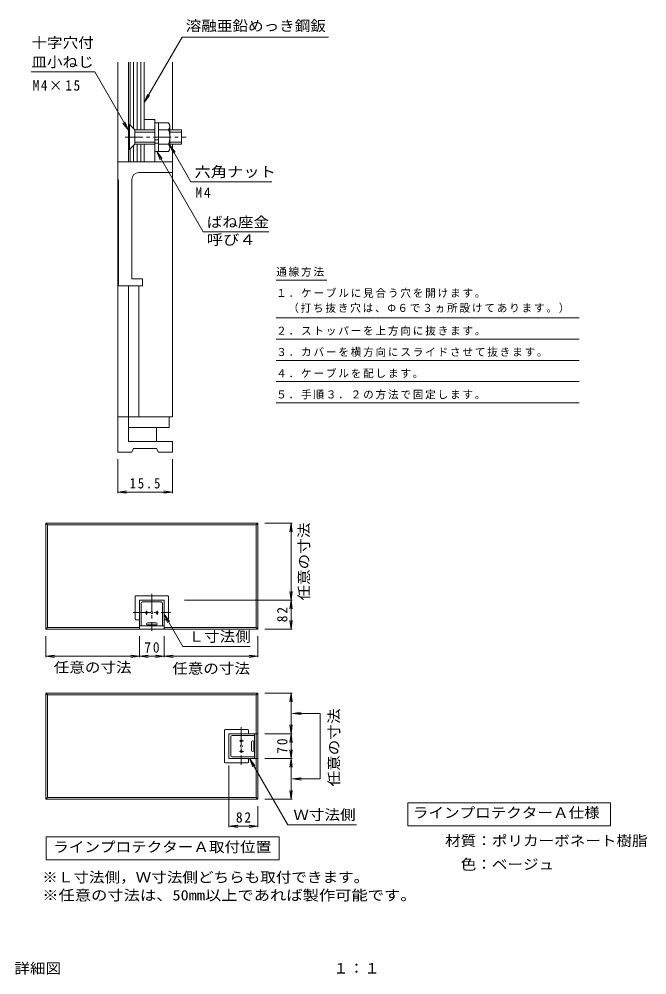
# Model space of a CAD drawing. Units: millimetres on the paper, with parts at other scales. Extents: x -175 to 179, y -135 to 135.
# Drawn here: x 1.8 to 179.2, y -134.8 to 135.1 of the extents above; entities that cross this region are included whole.
import ezdxf
from ezdxf.enums import TextEntityAlignment as Align

# ---------------------------------------------------------------- set-up
doc = ezdxf.new("R2010")
doc.units = ezdxf.units.MM
doc.linetypes.add('CHAIN1', pattern=[8, 5, -1, 1, -1])
for name, color, linetype, lineweight in [('0-0_通り芯', 3, 'Continuous', 9), ('0-1_躯体', 2, 'Continuous', 9), ('0-2_仕上', 3, 'Continuous', 9), ('0-3_建具', 4, 'Continuous', 9), ('0-4_その他', 7, 'Continuous', 9), ('0-6_ハッチ', 6, 'Continuous', 9), ('0-A', 2, 'Continuous', 9)]:
    doc.layers.add(name, color=color, linetype=linetype, lineweight=lineweight)
doc.layers.add('F-5_F-5ﾚｲﾔ', color=2, linetype='Continuous')
doc.styles.add('ＭＳ ゴシック', font='')
doc.styles.get('ＭＳ ゴシック').set_extended_font_data('MS Gothic')

msp = doc.modelspace()

# ---------------------------------------------------------------- linework, layer by layer
at = {"layer": '0-0_通り芯'}
for p, q in [((9.303, -7.184), (9.803, -7.684)), ((9.303, -37.184), (9.303, -7.184)), ((9.803, -36.684), (9.803, -7.684)), ((69.253, -7.184), (68.753, -7.684)), ((9.303, -37.184), (9.803, -36.684)), ((35.778, -36.684), (9.803, -36.684)), ((68.753, -36.684), (42.778, -36.684)), ((9.303, -55.204), (9.803, -55.704)), ((9.303, -85.204), (9.303, -55.204)), ((9.803, -84.704), (9.803, -55.704)), ((69.253, -55.204), (68.753, -55.704)), ((9.303, -85.204), (9.803, -84.704)), ((69.253, -85.204), (9.303, -85.204)), ((68.753, -84.704), (9.803, -84.704))]:
    msp.add_line(p, q, dxfattribs=at)
at = {"layer": '0-0_通り芯', "color": 7}
for p, q in [((168.914, -86.206), (111.599, -86.206)), ((111.599, -86.206), (111.599, -92.706)), ((168.914, -86.206), (168.914, -92.706)), ((168.914, -92.706), (111.599, -92.706)), ((9.407, -102.275), (9.407, -95.775))]:
    msp.add_line(p, q, dxfattribs=at)
at = {"layer": '0-0_通り芯'}
for points in [[(9.303, -7.184), (69.253, -7.184), (69.253, -37.184), (9.303, -37.184)], [(9.803, -7.684), (68.753, -7.684), (68.753, -36.684), (69.253, -37.184)], [(9.303, -55.204), (69.253, -55.204), (69.253, -85.204)], [(9.803, -55.704), (68.753, -55.704), (68.753, -84.704), (69.253, -85.204)]]:
    msp.add_lwpolyline(points, dxfattribs=at)
at = {"layer": '0-0_通り芯', "color": 7}
msp.add_lwpolyline([(9.407, -95.775), (75.276, -95.775), (75.276, -102.275), (9.407, -102.275)], dxfattribs=at)
at = {"layer": '0-1_躯体'}
for p, q in [((29.633, 22.834), (44.133, 22.834)), ((29.633, 22.834), (29.633, 12.834)), ((32.633, 15.834), (32.633, 22.834)), ((44.133, 22.834), (45.133, 22.834)), ((40.633, 15.834), (40.633, 19.834)), ((32.633, 15.834), (45.133, 15.834)), ((45.133, 12.834), (45.133, 15.834)), ((33.633, 12.834), (29.633, 12.834)), ((35.778, -36.184), (42.778, -36.184)), ((35.778, -37.184), (42.778, -37.184)), ((68.253, -66.704), (68.253, -73.704)), ((69.253, -66.704), (69.253, -73.704))]:
    msp.add_line(p, q, dxfattribs=at)
for points in [[(32.633, 19.834), (44.133, 19.834), (44.133, 22.834)], [(33.633, 12.834), (34.133, 13.834), (40.633, 13.834), (41.133, 12.834), (45.133, 12.834)]]:
    msp.add_lwpolyline(points, dxfattribs=at)
at = {"layer": '0-2_仕上'}
for p, q in [((37.133, 106.834), (40.133, 106.834)), ((37.133, 103.834), (37.133, 106.834)), ((40.133, 94.834), (40.133, 106.834)), ((37.133, 94.834), (37.133, 99.834)), ((34.578, -34.284), (34.578, -27.984)), ((34.778, -27.784), (43.778, -27.784)), ((43.978, -27.984), (43.978, -34.284)), ((34.778, -34.484), (35.778, -34.484)), ((43.778, -34.484), (42.778, -34.484)), ((59.853, -65.704), (59.853, -74.704)), ((66.353, -65.504), (60.053, -65.504)), ((66.553, -65.704), (66.553, -66.704)), ((60.053, -74.904), (66.353, -74.904)), ((66.553, -74.704), (66.553, -73.704))]:
    msp.add_line(p, q, dxfattribs=at)
at = {"layer": '0-2_仕上', "linetype": 'CHAIN1'}
msp.add_line((31.75, 101.834), (49, 101.834), dxfattribs=at)
at = {"layer": '0-2_仕上'}
for centre, start, end in [((34.778, -27.984), 90, 180), ((43.778, -27.984), 0, 90), ((34.778, -34.284), 180, 270), ((43.778, -34.284), 270, 0), ((60.053, -65.704), 90, 180), ((66.353, -65.704), 0, 90), ((60.053, -74.704), 180, 270), ((66.353, -74.704), 270, 0)]:
    msp.add_arc(centre, 0.2, start, end, dxfattribs=at)
at = {"layer": '0-3_建具'}
for p, q in [((29.633, 89.834), (29.633, 94.834)), ((29.633, 94.834), (45.133, 94.834)), ((45.133, 22.834), (45.133, 94.834)), ((35.633, 91.834), (45.133, 91.834)), ((29.633, 22.834), (29.633, 89.834)), ((33.633, 89.834), (33.633, 61.834)), ((32.633, 22.834), (32.633, 59.834)), ((36.633, 61.834), (33.633, 61.834)), ((35.633, 22.834), (35.633, 59.834)), ((36.633, 61.834), (36.633, 59.834)), ((35.778, -28.984), (42.778, -28.984)), ((35.778, -28.984), (35.778, -37.184)), ((41.878, -29.484), (36.678, -29.484)), ((42.778, -37.184), (42.778, -28.984)), ((36.278, -29.884), (36.278, -36.184)), ((42.278, -29.884), (42.278, -36.184)), ((38.078, -35.384), (40.478, -35.384)), ((38.078, -35.984), (40.478, -35.984)), ((61.053, -66.704), (61.053, -73.704)), ((61.053, -66.704), (69.253, -66.704)), ((61.953, -67.204), (68.253, -67.204)), ((61.553, -72.804), (61.553, -67.604)), ((67.453, -69.004), (67.453, -71.404)), ((68.053, -69.004), (68.053, -71.404)), ((69.253, -73.704), (61.053, -73.704)), ((61.953, -73.204), (68.253, -73.204))]:
    msp.add_line(p, q, dxfattribs=at)
at = {"layer": '0-3_建具', "linetype": 'CHAIN1'}
for p, q in [((39.278, -27.195), (39.278, -37.66)), ((37.778, -31.96), (37.778, -33.141)), ((40.778, -31.96), (40.778, -33.141)), ((33.954, -32.484), (44.572, -32.484)), ((64.553, -64.881), (64.553, -75.498)), ((64.029, -68.704), (65.21, -68.704)), ((64.029, -71.704), (65.21, -71.704))]:
    msp.add_line(p, q, dxfattribs=at)
at = {"layer": '0-3_建具'}
msp.add_lwpolyline([(29.833, 89.634), (29.833, 59.834), (36.633, 59.834)], dxfattribs=at)
for centre in [(37.778, -32.484), (39.278, -32.484), (40.778, -32.484), (64.553, -68.704), (64.553, -70.204), (64.553, -71.704)]:
    msp.add_circle(centre, 0.3, dxfattribs=at)
for centre, radius, start, end in [((35.633, 89.834), 2, 90, 180), ((29.633, 89.634), 0.2, 0, 90), ((36.678, -29.884), 0.4, 90, 180), ((41.878, -29.884), 0.4, 0, 90), ((38.078, -35.684), 0.3, 90, 270), ((40.478, -35.684), 0.3, 270, 90), ((61.953, -67.604), 0.4, 90, 180), ((67.753, -69.004), 0.3, 0, 180), ((61.953, -72.804), 0.4, 180, 270), ((67.753, -71.404), 0.3, 180, 0)]:
    msp.add_arc(centre, radius, start, end, dxfattribs=at)
at = {"layer": '0-4_その他'}
for p, q in [((37.133, 111.566), (47.808, 130.056)), ((47.808, 130.056), (89.245, 130.056)), ((5.194, 120.272), (23.127, 120.272)), ((32.633, 103.806), (23.127, 120.272)), ((37.133, 111.566), (38.09, 113.876)), ((37.133, 111.566), (38.655, 113.55)), ((32.633, 103.806), (31.111, 105.79)), ((32.633, 103.806), (31.676, 106.116)), ((40.682, 97.749), (42.204, 95.766)), ((44.345, 99.586), (45.302, 97.276)), ((44.345, 99.586), (45.867, 97.603)), ((50.326, 89.226), (44.345, 99.586)), ((50.326, 89.226), (73.149, 89.226)), ((53.795, 75.037), (72.379, 75.037)), ((74.413, 61.41), (88.69, 61.41)), ((74.413, 50.745), (160.077, 50.745)), ((74.413, 44.746), (160.077, 44.746)), ((74.413, 38.745), (160.077, 38.745)), ((74.413, 32.746), (160.077, 32.746)), ((74.413, 26.745), (160.077, 26.745)), ((29.633, 1.239), (29.633, 10.834)), ((45.133, 1.239), (45.133, 10.834)), ((29.633, 1.539), (32.112, 1.866)), ((29.633, 1.539), (45.133, 1.539)), ((29.633, 1.539), (32.112, 1.213)), ((45.133, 1.539), (42.655, 1.866)), ((45.133, 1.539), (42.655, 1.213)), ((78.924, -7.184), (71.253, -7.184)), ((78.624, -7.184), (78.298, -9.663)), ((78.624, -28.984), (78.624, -7.184)), ((78.624, -7.184), (78.951, -9.663)), ((78.624, -28.984), (78.298, -26.505)), ((78.624, -28.984), (78.951, -26.505)), ((78.924, -28.984), (48.528, -28.984)), ((78.624, -28.984), (78.298, -31.463)), ((78.624, -37.184), (78.624, -28.984)), ((78.624, -28.984), (78.951, -31.463)), ((42.778, -32.976), (44.3, -34.959)), ((78.624, -37.184), (78.298, -34.705)), ((78.624, -37.184), (78.951, -34.705)), ((78.924, -37.184), (71.253, -37.184)), ((9.303, -45.115), (9.303, -39.184)), ((35.778, -45.115), (35.778, -39.184)), ((42.778, -45.115), (42.778, -39.184)), ((69.253, -45.115), (69.253, -39.184)), ((48.05, -42.108), (67.06, -42.108)), ((9.303, -44.815), (11.781, -44.488)), ((9.303, -44.815), (11.781, -45.141)), ((35.778, -44.815), (33.299, -45.141)), ((35.778, -44.815), (38.256, -44.488)), ((35.778, -44.815), (42.778, -44.815)), ((35.778, -44.815), (38.256, -45.141)), ((42.778, -44.815), (40.299, -44.488)), ((42.778, -44.815), (40.299, -45.141)), ((42.778, -44.815), (45.256, -44.488)), ((42.778, -44.815), (45.256, -45.141)), ((42.778, -44.815), (69.253, -44.815)), ((69.253, -44.815), (66.774, -44.488)), ((69.253, -44.815), (66.774, -45.141)), ((78.924, -55.204), (71.253, -55.204)), ((78.624, -55.204), (78.298, -57.683)), ((78.624, -66.704), (78.624, -55.204)), ((78.624, -55.204), (78.951, -57.683)), ((78.989, -60.954), (81.467, -61.28)), ((86.83, -60.954), (86.83, -79.454)), ((78.624, -66.704), (78.298, -64.226)), ((78.624, -66.704), (78.951, -64.226)), ((78.924, -66.704), (71.253, -66.704)), ((78.624, -66.704), (78.298, -69.183)), ((78.624, -73.704), (78.624, -66.704)), ((78.624, -66.704), (78.951, -69.183)), ((78.624, -73.704), (78.298, -71.226)), ((78.624, -73.704), (78.951, -71.226)), ((66.858, -73.702), (67.814, -76.012)), ((78.924, -73.704), (71.253, -73.704)), ((78.624, -73.704), (78.298, -76.183)), ((78.624, -85.204), (78.624, -73.704)), ((78.624, -73.704), (78.951, -76.183)), ((61.053, -93.135), (61.053, -75.704)), ((78.989, -79.454), (81.467, -79.78)), ((78.624, -85.204), (78.298, -82.726)), ((78.624, -85.204), (78.951, -82.726)), ((78.924, -85.204), (71.253, -85.204)), ((69.253, -93.135), (69.253, -87.204)), ((61.053, -92.835), (63.531, -92.509)), ((61.053, -92.835), (63.531, -93.161)), ((69.253, -92.835), (66.774, -93.161)), ((77.683, -92.452), (97.125, -92.452))]:
    msp.add_line(p, q, dxfattribs=at)
for points in [[(53.795, 75.037), (40.682, 97.749), (41.638, 95.439)], [(48.05, -42.108), (42.778, -32.976), (43.734, -35.286)], [(9.303, -44.815), (35.778, -44.815), (33.299, -44.488)], [(86.83, -60.954), (78.989, -60.954), (81.467, -60.628)], [(77.683, -92.452), (66.858, -73.702), (68.38, -75.685)], [(86.83, -79.454), (78.989, -79.454), (81.467, -79.128)], [(61.053, -92.835), (69.253, -92.835), (66.774, -92.509)]]:
    msp.add_lwpolyline(points, dxfattribs=at)
at = {"layer": '0-6_ハッチ'}
for p, q in [((29.633, 94.834), (29.633, 122.963)), ((32.633, 105.334), (32.633, 122.963)), ((33.133, 105.134), (33.133, 122.963)), ((34.133, 104.134), (34.133, 122.963)), ((35.133, 103.834), (35.133, 122.963)), ((36.133, 103.834), (36.133, 122.963)), ((37.133, 106.834), (37.133, 122.963)), ((45.133, 103.834), (45.133, 122.963)), ((32.633, 94.834), (32.633, 98.334)), ((33.133, 94.834), (33.133, 98.534)), ((34.133, 94.834), (34.133, 99.534)), ((35.133, 94.834), (35.133, 99.834)), ((36.133, 94.834), (36.133, 99.834)), ((45.133, 94.834), (45.133, 99.834))]:
    msp.add_line(p, q, dxfattribs=at)
at = {"layer": '0-A'}
for p, q in [((32.633, 105.334), (32.933, 105.334)), ((32.633, 105.334), (32.633, 98.334)), ((34.433, 103.834), (32.933, 105.334)), ((32.933, 105.334), (32.933, 98.334)), ((41.133, 105.884), (40.133, 105.884)), ((41.133, 97.784), (41.133, 105.884)), ((43.958, 105.884), (41.133, 105.884)), ((34.433, 103.834), (34.433, 99.834)), ((34.433, 103.834), (40.133, 103.834)), ((34.433, 103.234), (40.133, 103.234)), ((43.958, 103.863), (41.133, 103.863)), ((44.333, 98.794), (44.333, 104.873)), ((44.333, 103.834), (47.633, 103.834)), ((44.333, 103.234), (47.633, 103.234)), ((47.633, 103.834), (47.633, 99.834)), ((34.433, 100.434), (40.133, 100.434)), ((40.133, 101.085), (41.133, 101.085)), ((40.133, 100.085), (41.133, 100.085)), ((44.333, 100.434), (47.633, 100.434)), ((32.633, 98.334), (32.933, 98.334)), ((34.433, 99.834), (32.933, 98.334)), ((34.433, 99.834), (40.133, 99.834)), ((41.133, 97.784), (40.133, 97.784)), ((43.958, 99.804), (41.133, 99.804)), ((43.958, 97.784), (41.133, 97.784)), ((44.333, 99.834), (47.633, 99.834))]:
    msp.add_line(p, q, dxfattribs=at)
for centre, radius, start, end in [((42.786, 104.873), 1.548, 319.24486, 40.75514), ((38.659, 101.834), 5.674, 339.04448, 20.95552), ((42.786, 98.794), 1.548, 319.24547, 40.75471)]:
    msp.add_arc(centre, radius, start, end, dxfattribs=at)

# ---------------------------------------------------------------- texts
at = {"layer": '0-0_通り芯', "color": 2, "style": 'ＭＳ ゴシック', "width": 1.1}
msp.add_text('ラインプロテクターＡ取付位置', height=2.933, dxfattribs=at).set_placement((11.407, -101.025), align=Align.BOTTOM_LEFT)
at = {"layer": '0-4_その他', "color": 2, "style": 'ＭＳ ゴシック'}
for s, width, p in [('溶融亜鉛めっき鋼鈑', 1.1, (48.863, 130.905)), ('十字穴付', 1.1, (5.224, 126.141)), ('皿小ねじ', 1.1, (5.224, 120.711)), ('六角ナット', 1.15, (51.336, 89.666)), ('ばね座金', 1.1, (54.804, 75.476)), ('呼び４', 1.15, (54.804, 70.506)), ('Ｌ寸法側', 1.1, (49.628, -41.597)), ('任意の寸法', 1.1, (11.54, -50.289)), ('任意の寸法', 1.1, (45.015, -50.607)), ('Ｗ寸法側', 1.1, (79.261, -91.94)), ('ラインプロテクターＡ仕様', 1.1, (113.042, -91.357)), ('材質：ポリカーボネート樹脂', 1.1, (122.169, -99.271)), ('\u3000色：ベージュ', 1.1, (122.169, -105.949)), ('※Ｌ寸法側，Ｗ寸法側どちらも取付できます。', 1.1, (8.296, -109.575)), ('※任意の寸法は、50mm以上であれば製作可能です。', 1.15, (8.296, -114.661))]:
    msp.add_text(s, height=2.933, dxfattribs=dict(at, width=width)).set_placement(p, align=Align.BOTTOM_LEFT)
at = {"layer": '0-4_その他', "color": 2, "style": 'ＭＳ ゴシック', "width": 1.1}
for p in [(84.592, -29.084), (93.074, -81.586)]:
    msp.add_text('任意の寸法', height=2.933, rotation=90, dxfattribs=at).set_placement(p, align=Align.BOTTOM_LEFT)
at = {"layer": '0-4_その他', "color": 2, "char_height": 2.933, "attachment_point": 7, "style": 'ＭＳ ゴシック'}
for s, insert in [('\\T1.22;\\W0.95;M4×15', (5.569, 114.925)), ('\\T1.27;\\W0.95;M4', (51.597, 84.696)), ('\\T1.28;\\W0.9;15.5', (33.008, 2.539)), ('\\T1.27;\\W0.95;70', (37.153, -43.815)), ('\\T1.27;\\W0.95;82', (63.028, -91.835))]:
    msp.add_mtext(s, dxfattribs=dict(at, insert=insert))
at = {"layer": '0-4_その他', "char_height": 2.199, "attachment_point": 7, "style": 'ＭＳ ゴシック'}
for s, insert in [('\\T1.17;通線方法', (74.413, 62.41)), ('\\T1.17;１．ケーブルに見合う穴を開けます。', (74.413, 56.41)), ('\\T1.17;（打ち抜き穴は、Φ６で３ヵ所設けてあります。）', (77.793, 52.156)), ('\\T1.17;２．ストッパーを上方向に抜きます。', (74.413, 45.745)), ('\\T1.17;３．カバーを横方向にスライドさせて抜きます。', (74.413, 39.745)), ('\\T1.17;４．ケーブルを配します。', (74.413, 33.745)), ('\\T1.17;５．手順３．２の方法で固定します。', (74.413, 27.745))]:
    msp.add_mtext(s, dxfattribs=dict(at, insert=insert))
at = {"layer": '0-4_その他', "color": 2, "char_height": 2.933, "attachment_point": 7, "rotation": 90, "style": 'ＭＳ ゴシック'}
for s, insert in [('\\T1.27;\\W0.95;82', (77.624, -35.209)), ('\\T1.27;\\W0.95;70', (77.624, -72.329))]:
    msp.add_mtext(s, dxfattribs=dict(at, insert=insert))
at = {"layer": 'F-5_F-5ﾚｲﾔ', "style": 'ＭＳ ゴシック', "width": 1.1}
for s, p in [('ラインプロテクターＡ（\u3000\u3000\u3000用）詳細図', (-70, -135.311)), ('１：１', (90.5, -135.311))]:
    msp.add_text(s, height=2.933, dxfattribs=at).set_placement(p, align=Align.BOTTOM_LEFT)

doc.saveas('drawing.dxf')
